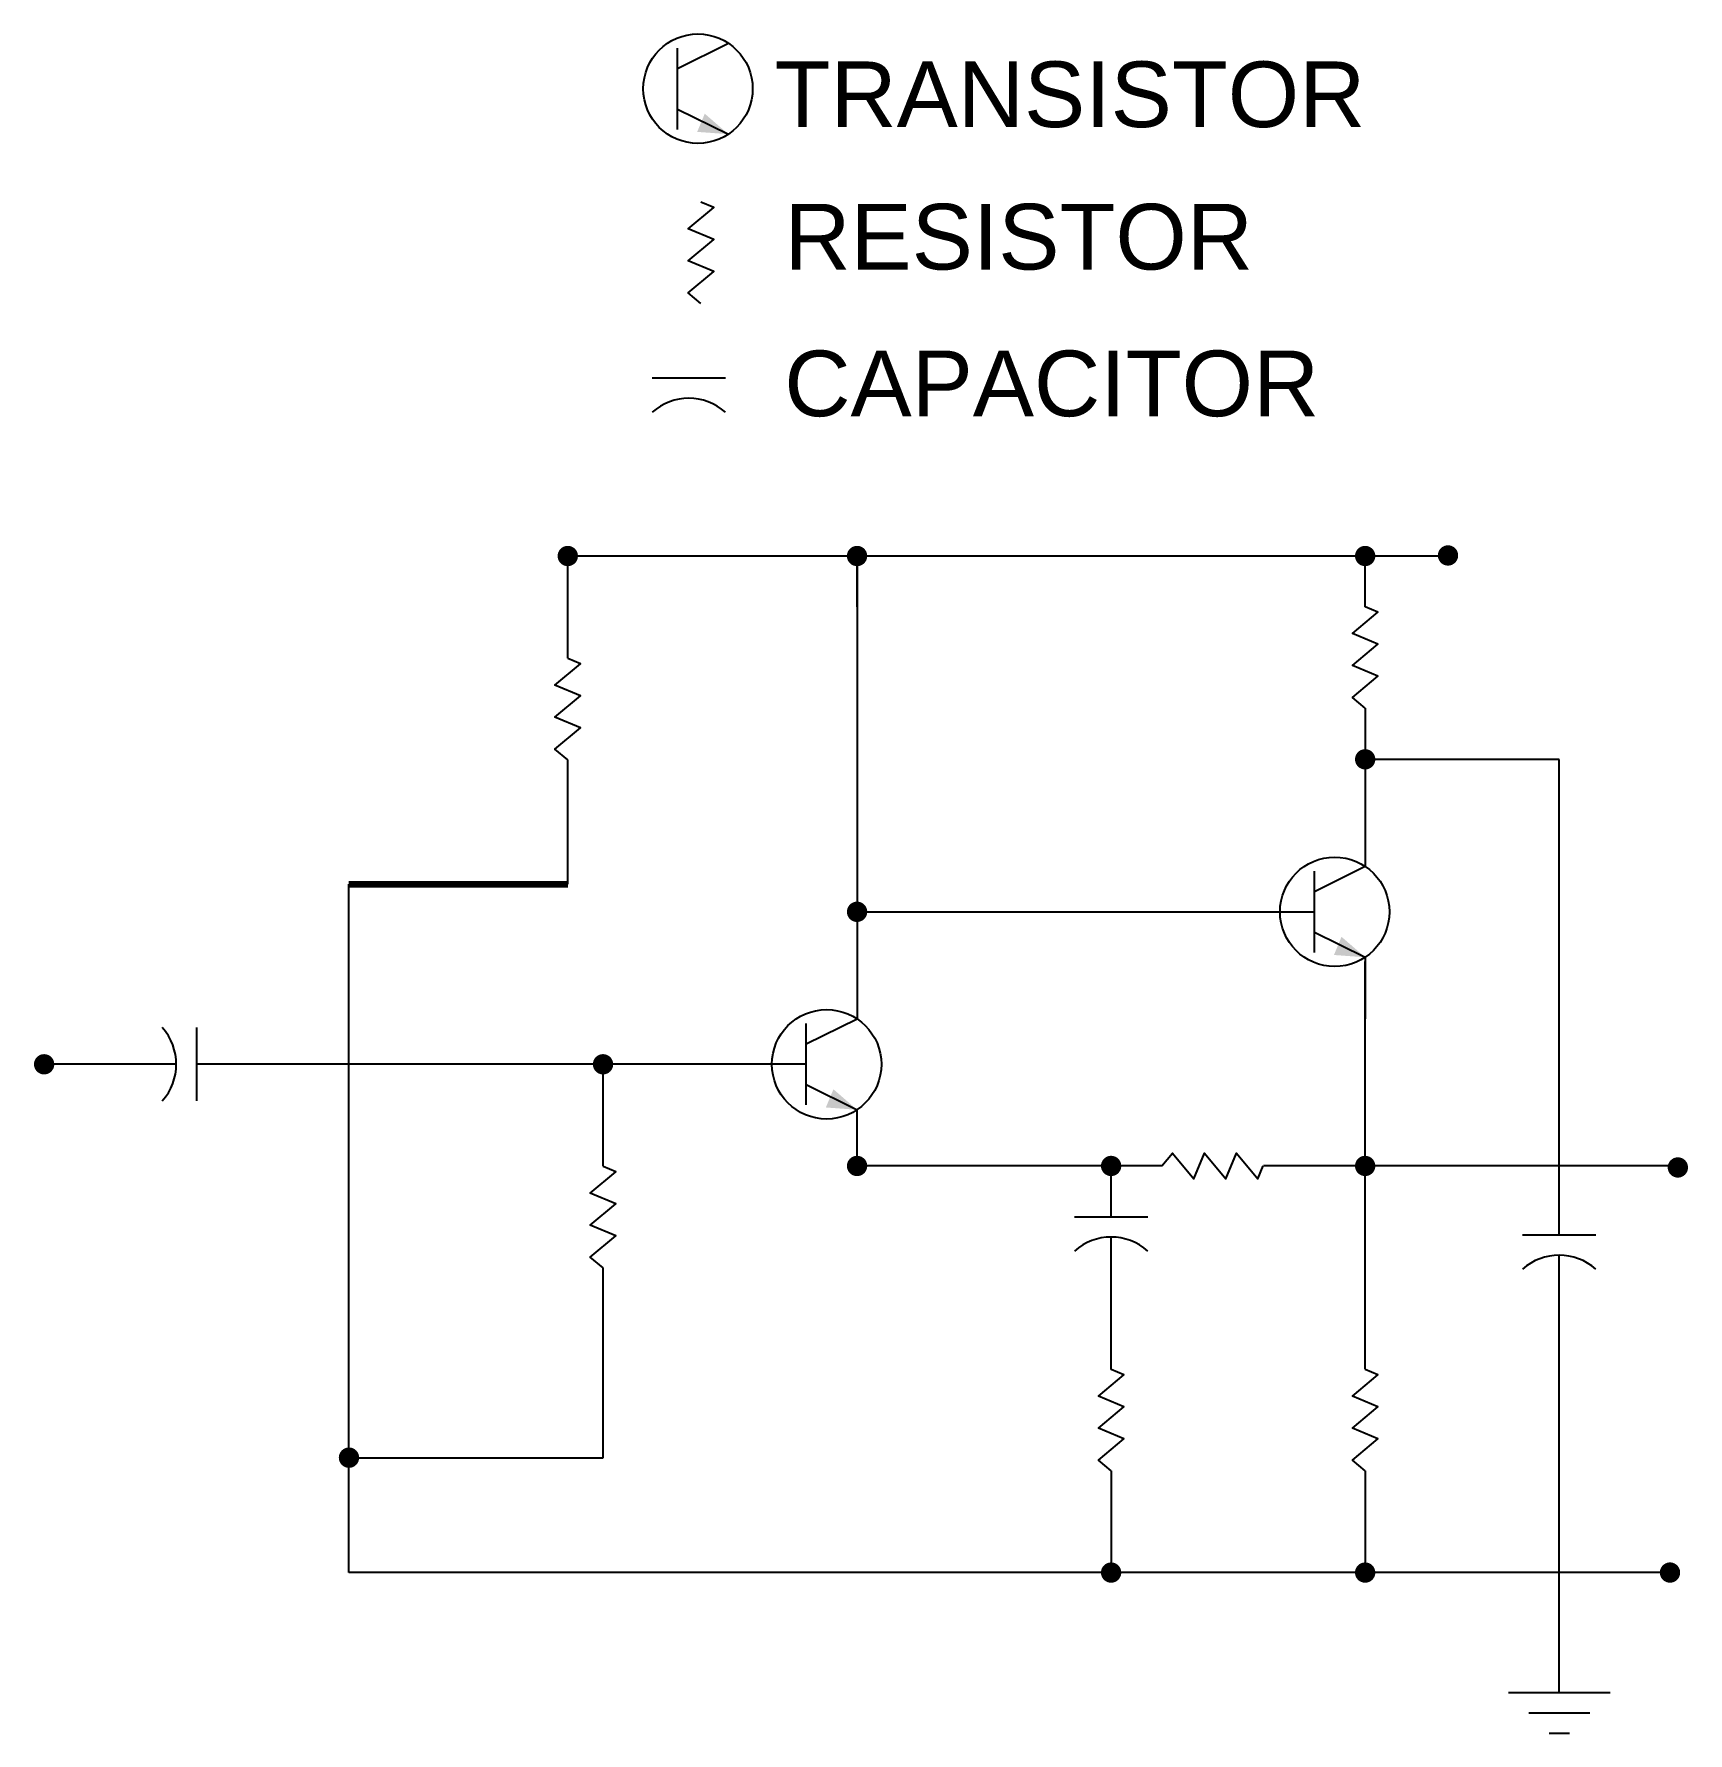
# Model space of a CAD drawing. Header units: inches. Extents: x 3.96 to 11.52, y 2.97 to 10.73.
import ezdxf

# ---------------------------------------------------------------- set-up
doc = ezdxf.new("R2010")
doc.units = ezdxf.units.IN
doc.header["$LTSCALE"] = 10
doc.header["$MEASUREMENT"] = 0
doc.layers.add('Object', color=7, linetype='Continuous', lineweight=90)
doc.layers.add('Schematic', color=18, linetype='Continuous')
doc.styles.get("Standard").update_dxf_attribs({"font": 'arial.ttf'})

# ---------------------------------------------------------------- blocks, each defined once
blk = doc.blocks.new('CAP')
blk.add_line((-0.1803, 0), (0.1803, 0))
blk.add_arc((0, -0.3695), 0.2698, 48.04423, 131.95577)
blk = doc.blocks.new('RESIST')
at = {"layer": 'Schematic'}
blk.add_lwpolyline([(0, 0), (-0.0629, 0.0524), (0.0629, 0.1573), (-0.0629, 0.2098), (0.0629, 0.3147), (-0.0629, 0.3671), (0.0629, 0.472), (0, 0.4982)], dxfattribs=at)
blk = doc.blocks.new('TRANS')
for p, q in [((0, 0.2497), (0, 0.25)), ((0, 0.1), (0.25, 0.2237)), ((0, -0.2), (0, 0.2)), ((0, -0.1), (0.25, -0.2237)), ((0, -0.25), (0, -0.2497))]:
    blk.add_line(p, q)
blk.add_circle((0.1003, 0), 0.2691)
blk.add_solid([(0.25, -0.2237), (0.1337, -0.1229), (0.0965, -0.2124)])
blk = doc.blocks.new('GROUND')
for p, q in [((-0.25, 0), (0.25, 0)), ((-0.15, -0.1), (0.15, -0.1)), ((-0.05, -0.2), (0.05, -0.2))]:
    blk.add_line(p, q)

msp = doc.modelspace()

# ---------------------------------------------------------------- linework, layer by layer
at = {"layer": 'Object'}
msp.add_line((5.3972, 6.846), (6.3972, 6.846), dxfattribs=at)
at = {"layer": 'Schematic'}
for p, q in [((10.4307, 8.346), (6.3972, 8.346)), ((6.3972, 7.8799), (6.3972, 8.346)), ((7.7194, 8.346), (7.7194, 6.2315)), ((7.7194, 8.1138), (7.7194, 8.346)), ((10.0417, 8.1138), (10.0417, 8.346)), ((10.0417, 7.6509), (10.0417, 6.9282)), ((6.3972, 6.846), (6.3972, 7.4154)), ((10.0417, 7.4171), (10.9286, 7.4171)), ((10.9286, 5.2442), (10.9286, 7.4156)), ((5.3972, 3.7014), (5.3972, 6.846)), ((7.7194, 6.7204), (9.8095, 6.7204)), ((10.0417, 6.5126), (10.0417, 6.2315)), ((10.0417, 4.6303), (10.0417, 6.4938)), ((4.6079, 6.0237), (4.0038, 6.0237)), ((7.4872, 6.0237), (4.7005, 6.0237)), ((6.5583, 5.5576), (6.5583, 6.0237)), ((7.7194, 5.5592), (7.7194, 5.8159)), ((9.1128, 5.5592), (7.7194, 5.5592)), ((8.8806, 5.327), (8.8806, 5.5592)), ((11.4793, 5.5592), (9.5773, 5.5592)), ((8.8806, 4.6287), (8.8806, 5.2344)), ((10.9286, 3.1541), (10.9286, 5.1513)), ((6.5583, 4.2264), (6.5583, 5.0932)), ((5.3972, 4.2264), (6.5583, 4.2264)), ((8.8806, 4.1659), (8.8806, 3.7014)), ((10.0417, 4.1659), (10.0417, 3.7014)), ((11.4351, 3.7014), (5.3972, 3.7014))]:
    msp.add_line(p, q, dxfattribs=at)
at = {"layer": 'Schematic', "const_width": 0.0464}
for points in [[(6.3739, 8.346, 1), (6.4204, 8.346, 1)], [(7.6962, 8.346, 1), (7.7427, 8.346, 1)], [(10.0185, 8.346, 1), (10.0649, 8.346, 1)], [(10.3971, 8.3486, 1), (10.4435, 8.3486, 1)], [(10.0185, 7.4171, 1), (10.0649, 7.4171, 1)], [(7.6962, 6.7204, 1), (7.7427, 6.7204, 1)], [(3.9806, 6.0237, 1), (4.027, 6.0237, 1)], [(6.5351, 6.0237, 1), (6.5815, 6.0237, 1)], [(7.6962, 5.5592, 1), (7.7427, 5.5592, 1)], [(8.8574, 5.5592, 1), (8.9038, 5.5592, 1)], [(10.0185, 5.5592, 1), (10.0649, 5.5592, 1)], [(11.4478, 5.5523, 1), (11.4942, 5.5523, 1)], [(5.3739, 4.2264, 1), (5.4204, 4.2264, 1)], [(8.8574, 3.7014, 1), (8.9038, 3.7014, 1)], [(10.0185, 3.7014, 1), (10.0649, 3.7014, 1)], [(11.4119, 3.7014, 1), (11.4583, 3.7014, 1)]]:
    msp.add_lwpolyline(points, format="xyb", close=True, dxfattribs=at)

# ---------------------------------------------------------------- block references
at = {"layer": 'Schematic', "color": 18, "true_color": 0x000000, "xscale": 0.92891314424178, "yscale": 0.92891314424178, "zscale": 0.92891314424178}
for name, p in [('TRANS', (6.8991, 10.4811)), ('RESIST', (7.0061, 9.4998)), ('CAP', (6.9505, 9.1593)), ('RESIST', (10.0417, 7.6509)), ('RESIST', (6.3972, 7.4154)), ('TRANS', (9.8095, 6.7204)), ('TRANS', (7.4872, 6.0237)), ('RESIST', (6.5583, 5.0932)), ('CAP', (8.8806, 5.327)), ('CAP', (10.9286, 5.2442)), ('RESIST', (8.8806, 4.1659)), ('RESIST', (10.0417, 4.1659))]:
    msp.add_blockref(name, p, dxfattribs=at)
for name, p, rotation in [('CAP', (4.7005, 6.0237), 270.0000000000002), ('RESIST', (9.1128, 5.5592), 270)]:
    msp.add_blockref(name, p, dxfattribs=dict(at, rotation=rotation))
at = {"layer": 'Schematic', "xscale": 0.92891314424178, "yscale": 0.92891314424178, "zscale": 0.92891314424178}
msp.add_blockref('GROUND', (10.9286, 3.1541), dxfattribs=at)

# ---------------------------------------------------------------- texts
at = {"layer": 'Schematic', "color": 18, "true_color": 0x000000}
for s, p in [('TRANSISTOR', (7.3418, 10.3055)), ('RESISTOR', (7.3869, 9.655)), ('CAPACITOR', (7.3869, 8.9845))]:
    msp.add_text(s, height=0.3, dxfattribs=at).set_placement(p)

doc.saveas('drawing.dxf')
